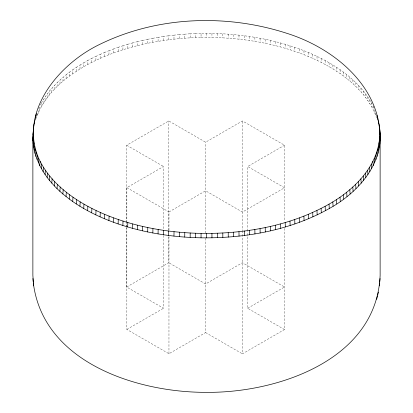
<?xml version="1.0" encoding="UTF-8"?>
<svg xmlns="http://www.w3.org/2000/svg" width="413" height="413" viewBox="0 0 413 413"><rect width="100%" height="100%" fill="white"/><g stroke="black" fill="none" stroke-linecap="round" stroke-linejoin="round"><path stroke-width="0.31" stroke-dasharray="2.06 1.55" d="M163.502 235.456L163.491 308.279L126.662 287.025L126.672 227.733M126.672 227.093L126.672 223.226M126.672 222.581L126.683 145.247L168.778 120.947L205.607 142.201L242.431 120.942L284.526 145.226L284.521 221.28M205.591 238.224L205.597 332.579L168.958 353.735L126.848 329.429L126.863 227.604M126.863 226.959L126.863 223.092M126.863 222.452L126.868 187.652L163.512 166.501L163.507 229.654M126.662 287.025L168.757 262.725L168.762 236.303M168.762 230.506L168.778 120.947M168.958 353.735L168.979 236.442M168.979 230L168.984 211.952L205.617 190.796L242.431 212.07L284.526 187.77L247.692 166.501L284.526 145.226M205.597 233.071L205.607 142.201M284.511 228.363L284.505 329.548L242.41 353.853L242.431 232.049M242.416 231.786L242.431 120.942M284.505 329.548L247.671 308.284L247.681 236.102M247.681 235.462L247.681 231.595M247.686 230.95L247.692 166.501M36.132 118.335C45.776 91.025 70.633 72.543 95.826 60.396C128.603 44.94 164.973 38.213 201.048 37.444L201.059 33.407C237.563 32.854 274.511 38.44 308.356 52.466C333.663 63.235 358.603 79.26 372.108 103.993M195.597 37.588L195.617 33.556L201.059 33.407M190.161 37.836L190.192 33.804L195.617 33.556M184.74 38.182L184.781 34.15L190.192 33.804M179.34 38.626L179.392 34.589L184.781 34.15M173.966 39.168L174.028 35.131L179.392 34.589M168.623 39.808L168.7 35.766L174.028 35.131M163.321 40.541L163.403 36.504L168.7 35.766M158.06 41.372L158.153 37.33L163.403 36.504M152.846 42.296L152.949 38.254L158.153 37.33M147.684 43.319L147.802 39.271L152.949 38.254M142.583 44.434L142.707 40.386L147.802 39.271M137.544 45.637L137.679 41.589L142.707 40.386M132.573 46.932L132.718 42.88L137.679 41.589M127.674 48.316L127.829 44.263L132.718 42.88M122.857 49.792L123.017 45.735L127.829 44.263M118.118 51.351L118.288 47.288L123.017 45.735M113.467 52.998L113.647 48.935L118.288 47.288M108.908 54.728L109.099 50.66L113.647 48.935M104.443 56.535L104.644 52.466L109.099 50.66M100.085 58.429L100.292 54.351L104.644 52.466M95.826 60.396L96.043 56.318L100.292 54.351M91.681 62.44L91.903 58.357L96.043 56.318M87.644 64.562L87.876 60.474L91.903 58.357M83.725 66.751L83.968 62.662L87.876 60.474M79.931 69.012L80.179 64.918L83.968 62.662M76.26 71.341L76.513 67.242L80.179 64.918M72.719 73.736L72.982 69.632L76.513 67.242M69.307 76.193L69.575 72.084L72.982 69.632M66.034 78.713L66.307 74.598L69.575 72.084M59.9 83.922L60.19 79.797L66.307 74.598M62.895 81.289L63.179 77.169M57.051 86.606L57.345 82.476L60.19 79.797M51.795 92.125L52.1 87.984L57.345 82.476M54.351 89.342L54.65 85.207M49.4 94.954L49.705 90.808L52.1 87.984M45.069 100.731L45.384 96.575L49.705 90.808M47.154 97.824L47.464 93.674M39.767 109.667L40.046 106.089M41.372 106.657L41.692 102.491L45.384 96.575M43.138 103.678L43.458 99.518M37.056 115.769L37.294 112.775M38.326 112.708L38.564 109.719M38.657 108.526L39.374 107.008M40.36 104.99L41.692 102.491M126.848 329.429L163.491 308.279M247.671 308.284L284.505 287.009L242.41 262.72L205.586 283.979L168.757 262.725M201.048 37.444C240.733 36.876 281.072 43.422 317.174 60.396C342.367 72.543 367.224 91.025 376.868 118.335M126.683 145.247L163.512 166.501M126.868 187.652L168.984 211.952M205.597 332.579L242.41 353.853M373.145 105.996L373.863 107.514M375.706 112.775L375.944 115.769M374.436 109.719L374.674 112.708M372.954 106.089L373.233 109.667M371.308 102.491L371.628 106.657M369.542 99.518L369.862 103.678M367.616 96.575L367.931 100.731M365.536 93.674L365.846 97.824M363.295 90.808L363.6 94.954M360.9 87.984L361.205 92.125M358.35 85.207L358.649 89.342M355.655 82.476L355.949 86.606M352.81 79.797L353.1 83.922M349.821 77.169L350.105 81.289M346.693 74.598L346.966 78.713M343.425 72.084L343.693 76.193M340.018 69.632L340.281 73.736M336.487 67.242L336.74 71.341M332.821 64.918L333.069 69.012M329.032 62.662L329.275 66.751M325.124 60.474L325.356 64.562M321.097 58.357L321.319 62.44M316.957 56.318L317.174 60.396M312.708 54.351L312.915 58.429M308.356 52.466L308.557 56.535M303.901 50.66L304.092 54.728M299.353 48.935L299.533 52.998M294.712 47.288L294.882 51.351M289.983 45.735L290.143 49.792M285.171 44.263L285.326 48.316M280.282 42.88L280.427 46.932M275.321 41.589L275.456 45.637M270.293 40.386L270.417 44.434M265.198 39.271L265.316 43.319M260.051 38.254L260.154 42.296M254.847 37.33L254.94 41.372M249.597 36.504L249.679 40.541M244.3 35.766L244.377 39.808M238.972 35.131L239.034 39.168M233.608 34.589L233.66 38.626M228.219 34.15L228.26 38.182M222.808 33.804L222.839 37.836M217.383 33.556L217.403 37.588M211.941 33.407L211.952 37.444M206.5 33.36L206.5 37.392"/><path stroke-width="0.62" d="M379.444 127.121C385.344 162.397 358.174 192.701 329.275 208.519C290.494 230.402 245.188 238.384 201.048 237.826L201.059 233.402C165.055 232.633 128.753 225.916 96.043 210.491C72.574 199.174 49.777 182.592 38.657 158.287C18.693 111.469 59.157 63.948 99.368 44.563C157.069 16.148 226.169 13.655 286.978 33.36C333.074 47.856 379.975 85.398 380.125 137.632L380.125 275.368C376.61 359.8 277.722 392.995 206.5 392.35C137.312 392.598 43.112 362.666 33.298 282.74M201.048 237.826L195.597 237.676L195.617 233.252M195.597 237.676L190.161 237.434L190.192 233.009M190.161 237.434L184.74 237.088L184.781 232.664M184.74 237.088L179.34 236.644L179.392 232.22M179.34 236.644L173.966 236.102L174.028 231.678M173.966 236.102L168.623 235.462L168.7 231.043M168.623 235.462L163.321 234.729L163.403 230.309M163.321 234.729L158.06 233.897L158.153 229.478M158.06 233.897L152.846 232.968L152.949 228.554M152.846 232.968L147.684 231.951L147.802 227.537M33.556 127.121L32.875 137.632L32.875 275.368L33.556 285.879M201.059 233.402C245.11 233.959 290.329 225.994 329.032 204.146C354.741 189.567 379.609 164.87 379.784 133.404M147.684 231.951L142.583 230.836L142.707 226.427M142.583 230.836L137.544 229.633L137.679 225.224M137.544 229.633L132.573 228.337L132.718 223.929M132.573 228.337L127.674 226.949L127.829 222.545M127.674 226.949L122.857 225.477L123.017 221.074M122.857 225.477L118.118 223.918L118.288 219.52M118.118 223.918L113.467 222.271L113.647 217.878M113.467 222.271L108.908 220.542L109.099 216.149M108.908 220.542L104.443 218.73L104.644 214.342M104.443 218.73L100.085 216.84L100.292 212.458M100.085 216.84L95.826 214.874L96.043 210.491M95.826 214.874L91.681 212.829L91.903 208.451M91.681 212.829L87.644 210.707L87.876 206.335M87.644 210.707L83.725 208.519L83.968 204.146M83.725 208.519L79.931 206.257L80.179 201.89M79.931 206.257L76.26 203.924L76.513 199.567M76.26 203.924L72.719 201.534L72.982 197.177M72.719 201.534L69.307 199.071L69.575 194.724M69.307 199.071L62.895 193.981L63.179 189.639M66.034 196.557L66.307 192.21M62.895 193.981L59.9 191.348L60.19 187.012M59.9 191.348L57.051 188.664L57.345 184.332M57.051 188.664L54.351 185.927L54.65 181.601M54.351 185.927L49.4 180.316L49.705 176M51.795 183.145L52.1 178.824M49.4 180.316L47.154 177.445L47.464 173.14M47.154 177.445L43.138 171.591L43.458 167.296M45.069 174.534L45.384 170.233M43.138 171.591L39.767 165.603L40.092 161.318M41.372 168.612L41.692 164.322M39.767 165.603L35.952 156.419L36.282 152.149M37.056 159.501L37.387 155.231M38.326 162.562L38.657 158.287M35.952 156.419C34.362 151.013 32.627 145.371 33.556 139.687M35.157 120.152L35.301 118.355M33.644 147.069L33.985 142.821M34.243 150.198L34.578 145.944M35.012 153.316L35.348 149.057M33.216 133.404L32.875 137.632L33.216 143.93M33.789 126.393L33.985 123.988M32.957 140.781L33.298 136.548M34.341 123.869L34.578 120.864M32.957 134.483L33.644 128.2M379.444 285.879L379.702 282.74M379.784 281.661L380.043 278.517M35.585 116.781L36.349 113.689M376.651 299.311L377.415 296.219M377.652 295.243L378.422 292.136M35.348 117.757L36.127 115.175M376.873 115.175L377.652 117.757M379.356 128.2L380.043 134.483M32.957 278.517L33.216 281.661M379.015 123.988L379.211 126.393M378.422 120.864L378.659 123.869M379.702 136.548L380.043 140.781M377.699 118.355L377.843 120.152M379.444 139.687L379.784 143.93M379.015 142.821L379.356 147.069M378.422 145.944L378.757 150.198M377.652 149.057L377.988 153.316M376.718 152.149L377.048 156.419M375.613 155.231L375.944 159.501M374.343 158.287L374.674 162.562M372.908 161.318L373.233 165.603M371.308 164.322L371.628 168.612M369.542 167.296L369.862 171.591M367.616 170.233L367.931 174.534M365.536 173.14L365.846 177.445M363.295 176L363.6 180.316M360.9 178.824L361.205 183.145M358.35 181.601L358.649 185.927M355.655 184.332L355.949 188.664M352.81 187.012L353.1 191.348M349.821 189.639L350.105 193.981M346.693 192.21L346.966 196.557M343.425 194.724L343.693 199.071M340.018 197.177L340.281 201.534M336.487 199.567L336.74 203.924M332.821 201.89L333.069 206.257M329.032 204.146L329.275 208.519M325.124 206.335L325.356 210.707M321.097 208.451L321.319 212.829M316.957 210.491L317.174 214.874M312.708 212.458L312.915 216.84M308.356 214.342L308.557 218.73M303.901 216.149L304.092 220.542M299.353 217.878L299.533 222.271M294.712 219.52L294.882 223.918M289.983 221.074L290.143 225.477M285.171 222.545L285.326 226.949M280.282 223.929L280.427 228.337M275.321 225.224L275.456 229.633M270.293 226.427L270.417 230.836M265.198 227.537L265.316 231.951M260.051 228.554L260.154 232.968M254.847 229.478L254.94 233.897M249.597 230.309L249.679 234.729M244.3 231.043L244.377 235.462M238.972 231.678L239.034 236.102M233.608 232.22L233.66 236.644M228.219 232.664L228.26 237.088M222.808 233.009L222.839 237.434M217.383 233.252L217.403 237.676M211.941 233.402L211.952 237.826M206.5 233.453L206.5 237.878"/></g></svg>
